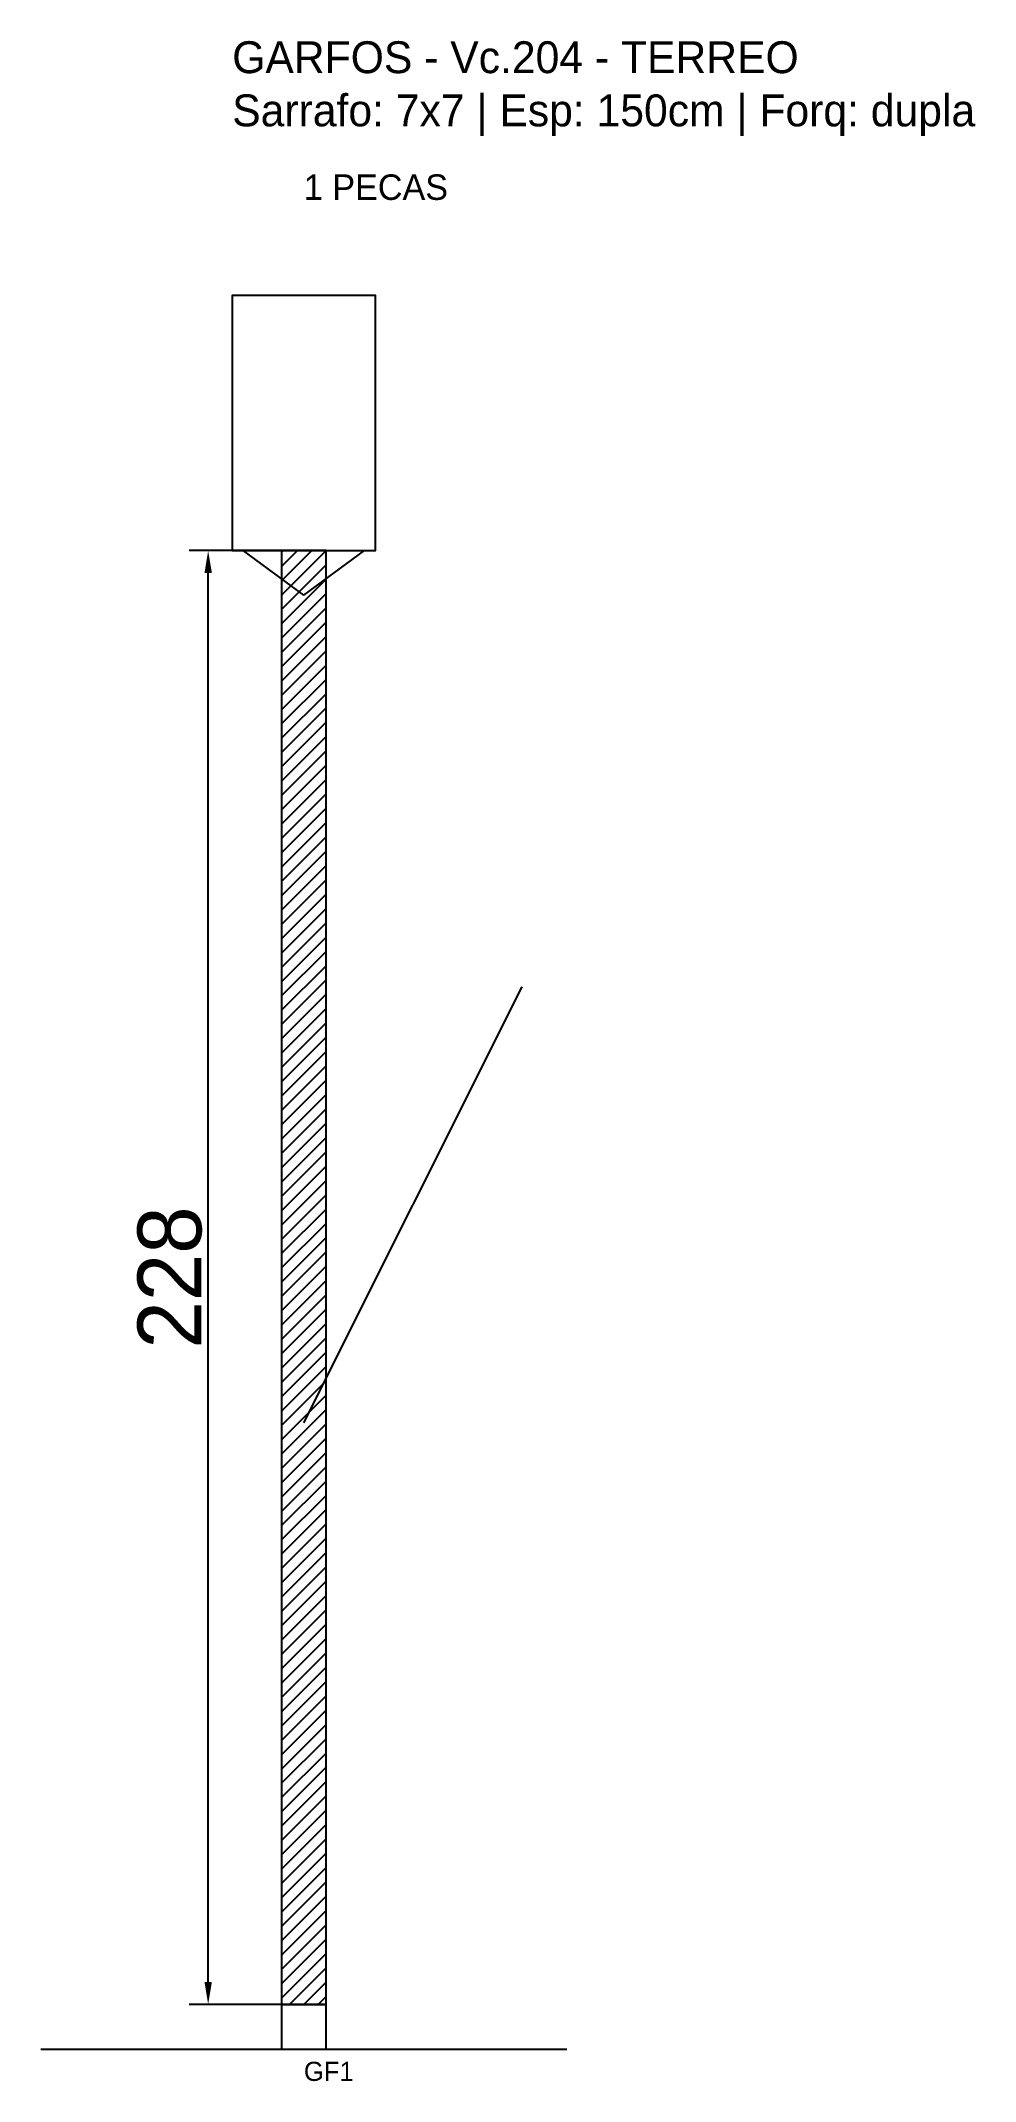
# Model space of a CAD drawing. Header units: metres. Extents: x -30 to 116, y -12 to 308.
import ezdxf

# ---------------------------------------------------------------- set-up
doc = ezdxf.new("R2010")
doc.units = ezdxf.units.M
for name, color, linetype in [('BARRA_ANCORAGEM', 1, 'Continuous'), ('COTA', 241, 'Continuous'), ('GARFOS OK', 3, 'Continuous'), ('NOME DA VIGA', 6, 'Continuous'), ('SARR_7x7', 40, 'Continuous'), ('VIGAS', 3, 'Continuous')]:
    doc.layers.add(name, color=color, linetype=linetype)
doc.dimstyles.new('EZ DXF', dxfattribs={"dimtxt": 10, "dimasz": 3.5, "dimexe": 3, "dimexo": 1.5, "dimgap": 1, "dimtad": 1, "dimdec": 1, "dimdsep": 46, "dimcen": 2.5, "dimazin": 3, "dimtfac": 1, "dimtmove": 0, "dimatfit": 3})

msp = doc.modelspace()

# ---------------------------------------------------------------- hatches: boundary and pattern name
at = {"layer": 'COTA'}
h = msp.add_hatch(dxfattribs=at)
h.set_pattern_fill('ANSI31', scale=0.5)
h.paths.add_polyline_path([(7.73, 0), (14.73, 0), (14.73, 228), (7.73, 228)])

# ---------------------------------------------------------------- linework, layer by layer
at = {"layer": 'BARRA_ANCORAGEM'}
msp.add_line((11.23, 91.2), (45.43, 159.6), dxfattribs=at)
at = {"layer": 'GARFOS OK'}
for p, q in [((11.23, 221), (1.73, 228)), ((1.73, 228), (20.73, 228)), ((11.23, 221), (20.73, 228))]:
    msp.add_line(p, q, dxfattribs=at)
at = {"layer": 'GARFOS OK', "linetype": 'CONTINUOUS'}
msp.add_line((-30, -7), (52.45, -7), dxfattribs=at)
at = {"layer": 'GARFOS OK'}
msp.add_lwpolyline([(7.73, 0), (14.73, 0), (14.73, 228), (7.73, 228), (7.73, 0)], dxfattribs=at)
at = {"layer": 'SARR_7x7'}
msp.add_lwpolyline([(7.73, -7), (14.73, -7), (14.73, 0), (7.73, 0), (7.73, -7)], dxfattribs=at)
at = {"layer": 'VIGAS'}
msp.add_lwpolyline([(0, 228), (22.45, 228), (22.45, 268), (0, 268), (0, 228)], dxfattribs=at)

# ---------------------------------------------------------------- texts
at = {"layer": 'NOME DA VIGA'}
for s, height, p in [('1 PECAS', 4, (11.23, 283)), ('GF1', 3, (11.23, -12))]:
    msp.add_text(s, height=height, dxfattribs=at).set_placement(p)
at = {"layer": 'NOME DA VIGA', "insert": (0, 293), "char_height": 5, "attachment_point": 7}
msp.add_mtext('GARFOS - Vc.204 - TERREO\\PSarrafo: 7x7 | Esp: 150cm | Forq: dupla', dxfattribs=at)

# ---------------------------------------------------------------- dimensions: what is measured, and where the dimension line sits
at = {"layer": 'COTA'}
msp.add_linear_dim(base=(-3.77, 0), p1=(11.23, 0), p2=(11.23, 228), angle=90, dimstyle='EZ DXF', dxfattribs=at).render()

doc.saveas('drawing.dxf')
